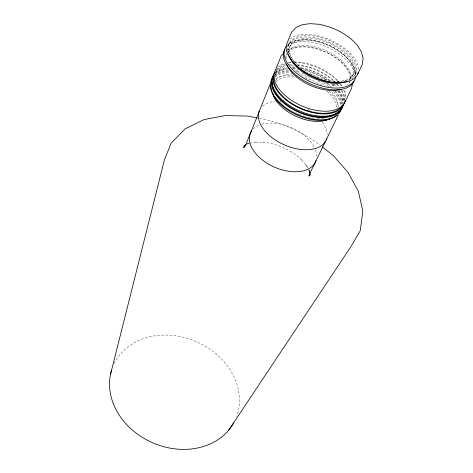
<?xml version="1.0" encoding="UTF-8"?>
<svg xmlns="http://www.w3.org/2000/svg" width="473" height="473" viewBox="0 0 473 473"><rect width="100%" height="100%" fill="white"/><g stroke="black" fill="none" stroke-linecap="round" stroke-linejoin="round"><path stroke-width="0.35" stroke-dasharray="2.37 1.77" d="M275.499 72.422L276.321 70.376A37.361 20.481 23.9 0 0 275.481 72.198M288.826 44.113L289.441 42.594M289.866 46.732L290.599 44.929M352.598 75.574L353.443 73.818M355.223 74.633L355.933 73.155M289.322 43.481L295.897 40.56L303.82 39.442L312.115 39.98L320.783 41.955L329.279 45.189L337.231 49.511L344.285 54.75L349.925 60.621L354.029 67.272L355.832 74.048M247.397 144.212L249.856 142.881M275.747 78.778L280.341 76.602L287.696 75.378L293.213 75.621M287.407 50.032L292.893 47.59L300.461 46.46L309.141 46.933C320.865 48.908 332.011 53.963 341.116 61.632L346.993 67.846L350.836 74.226L351.977 78.559M248.561 143.425L247.202 143.786L255.402 142.001L254.297 142.101L263.904 142.166L263.154 142.071C277.491 143.869 291.137 150.107 301.762 159.921L301.135 159.371L307.231 166.579L305.99 164.586L308.39 169.293M259.441 118.404C281.269 122.312 302.277 131.742 319.985 145.028M304.778 77.631L313.475 80.907L321.575 85.365M329.143 91.324L334.186 96.841L337.805 103.161L338.751 107.318M308.609 169.724L310.253 172.947M309.106 170.286L309.59 171.652M308.94 169.576L309.324 171.758M323.573 118.238A34.21 19.056 23.9 0 1 315.71 118.386M314.214 118.238A34.21 19.056 23.9 0 1 307.089 116.896M305.659 116.5A34.21 19.056 23.9 0 1 302.998 115.666M300.337 114.691A34.21 19.056 23.9 0 1 295.814 112.698M280.826 102.008A34.21 19.056 23.9 0 1 279.85 100.95M275.623 80.274A34.21 19.056 23.9 0 1 292.273 73.995M300.603 74.817A34.21 19.056 23.9 0 1 309.466 77.265M318.033 81.149A34.21 19.056 23.9 0 1 325.128 85.755M331.662 91.821A34.21 19.056 23.9 0 1 337.728 107.33M274.925 76.389A37.03 20.587 23.9 0 1 288.755 71.169M296.388 71.334A37.03 20.587 23.9 0 1 300.479 71.931M326.364 83.159A37.03 20.587 23.9 0 1 330.55 86.571M334.736 90.881A37.03 20.587 23.9 0 1 340.998 104.681M274.961 77.129A36.983 20.605 23.9 0 1 290.339 72.28M297.96 72.795A36.983 20.605 23.9 0 1 304.05 74.036M323.585 82.781A36.983 20.605 23.9 0 1 329.474 87.28M333.707 91.508A36.983 20.605 23.9 0 1 340.424 105.863M275.014 74.338A37.166 20.546 23.9 0 1 287.223 67.929M292.332 67.497A37.166 20.546 23.9 0 1 295.773 67.586M301.319 68.254A37.166 20.546 23.9 0 1 329.078 80.481M333.217 84.017A37.166 20.546 23.9 0 1 336.072 87.002M339.005 90.869A37.166 20.546 23.9 0 1 342.618 103.268M274.884 75.16A37.113 20.564 23.9 0 1 287.407 69.17M293.124 68.845A37.113 20.564 23.9 0 1 298.753 69.283M304.837 70.453A37.113 20.564 23.9 0 1 325.655 79.766M331.567 84.383A37.113 20.564 23.9 0 1 334.293 87.044M337.533 90.958A37.113 20.564 23.9 0 1 342.038 103.9M275.629 73.214A37.994 21.049 23.9 0 1 287.217 68.597M292.793 68.301A37.994 21.049 23.9 0 1 297.097 68.573M303.376 69.62A37.994 21.049 23.9 0 1 326.666 79.878M332.129 84.2A37.994 21.049 23.9 0 1 334.695 86.689M338.236 90.928A37.994 21.049 23.9 0 1 342.872 102.73M274.718 75.467A37.911 21.078 23.9 0 1 289.139 70.578M295.43 70.725A37.911 21.078 23.9 0 1 299.651 71.287M310.767 74.308A37.911 21.078 23.9 0 1 315.544 76.295M316.212 76.602A37.911 21.078 23.9 0 1 318.193 77.584M327.387 83.319A37.911 21.078 23.9 0 1 331.112 86.388M335.511 90.934A37.911 21.078 23.9 0 1 341.772 104.267M276.587 69.986A38.142 21.007 23.9 0 1 285.39 65.516M289.441 64.831A38.142 21.007 23.9 0 1 292.941 64.63M297.186 64.771A38.142 21.007 23.9 0 1 334.866 81.575M337.338 84.117A38.142 21.007 23.9 0 1 339.484 86.707M341.961 90.497A38.142 21.007 23.9 0 1 344.61 100.566M275.641 72.339A38.047 21.037 23.9 0 1 287.081 67.343M291.971 66.953A38.047 21.037 23.9 0 1 294.774 67.006M301.165 67.728A38.047 21.037 23.9 0 1 330.662 81.108M333.802 83.857A38.047 21.037 23.9 0 1 336.723 86.914M339.301 90.237A38.047 21.037 23.9 0 1 343.516 101.411M276.67 69.803A37.361 20.481 23.9 0 1 285.107 63.885M288.571 63.015A37.361 20.481 23.9 0 1 291.551 62.619M294.425 62.483A37.361 20.481 23.9 0 1 337.935 81.581M340.04 84.111A37.361 20.481 23.9 0 1 341.737 86.571M343.67 90.278A37.361 20.481 23.9 0 1 344.598 100.347M275.576 72.535A37.255 20.516 23.9 0 1 284.716 66.368M290.44 65.315A37.255 20.516 23.9 0 1 293.975 65.168M297.452 65.315A37.255 20.516 23.9 0 1 334.281 81.734M336.238 83.715A37.255 20.516 23.9 0 1 338.792 86.748M341.21 90.455A37.255 20.516 23.9 0 1 343.315 102.99M277.681 67.261A38.248 20.972 23.9 0 1 284.521 63.364M288.471 62.412A38.248 20.972 23.9 0 1 292.704 61.975M294.058 61.933A38.248 20.972 23.9 0 1 338.579 81.474M340.731 84.07A38.248 20.972 23.9 0 1 342.47 86.589M344.45 90.378A38.248 20.972 23.9 0 1 345.905 96.486M287.152 45.296A38.23 20.173 23.9 0 1 327.901 45.414A38.23 20.173 23.9 0 1 355.844 75.444M286.23 59.019A34.446 18.281 23.9 0 1 286.857 53.656M287.448 52.432A34.446 18.281 23.9 0 1 325.548 50.41A34.446 18.281 23.9 0 1 350.458 79.907M349.996 81.196A34.446 18.281 23.9 0 1 347.011 85.069M288.767 53.952A34.547 18.157 23.9 0 1 328.664 45.154A34.547 18.157 23.9 0 1 347.98 80.558M289.76 39.147A38.609 20.179 23.9 0 1 330.917 40.158A38.609 20.179 23.9 0 1 358.623 70.081M287.454 46.129A38.165 20.197 23.9 0 1 327.139 47.164A38.165 20.197 23.9 0 1 354.992 75.781M295.105 62.72A34.606 18.134 23.9 0 1 305.552 38.153A34.606 18.134 23.9 0 1 351.179 60.579A34.606 18.134 23.9 0 1 333.11 81.403M287.549 51.019A36.563 19.157 23.9 0 1 328.753 42.044A36.563 19.157 23.9 0 1 352.089 78.695M296.884 64.233A36.616 19.139 23.9 0 1 311.193 35.688A36.616 19.139 23.9 0 1 356.713 70.241A36.616 19.139 23.9 0 1 306.959 71.878M302.241 68.733A36.616 19.139 23.9 0 1 297.931 65.209M114.153 363.69A66.758 55.087 23.9 0 1 196.029 341.512A66.758 55.087 23.9 0 1 236.671 416.441M285.609 57.812A34.393 18.299 23.9 0 1 286.863 53.881M288.075 52.196A34.393 18.299 23.9 0 1 325.501 52.083A34.393 18.299 23.9 0 1 350.061 79.955M349.943 80.647A34.393 18.299 23.9 0 1 348.299 84.395M253.108 129.076A35.587 21.48 23.9 0 1 260.404 124.636M261.711 124.222A35.587 21.48 23.9 0 1 315.018 148.847M315.509 150.089A35.587 21.48 23.9 0 1 316.656 156.202M262.639 106.183A36.456 21.273 23.9 0 1 275.168 101.157M307.876 109.239A36.456 21.273 23.9 0 1 310.241 110.717M322.497 122.135A36.456 21.273 23.9 0 1 327.186 134.498M275.936 81.551A34.109 19.091 23.9 0 1 296.707 77.253M326.926 91.165A34.109 19.091 23.9 0 1 336.492 107.939"/><path stroke-width="0.71" d="M309.88 172.651L309.963 175.394L309.579 173.213M352.491 83.1L351.587 88.345L344.947 101.973M309.744 172.568L309.017 176.098L310.17 172.805L325.341 141.64M110.44 374.693L164.533 159.448L171.202 143.13L185.168 128.792L204.088 119.574L225.059 115.595L247.55 116.056L257.265 117.966M259.305 111.161L246.409 143.313L243.672 147.73L245.818 145.246M270.166 84.076L259.973 109.494A36.456 21.273 23.9 0 0 284.356 144.88A36.456 21.273 23.9 0 0 326.607 138.725M357.748 73.989L362.241 64.618L363.134 58.049L361.289 51.492L357.322 45.248L351.492 39.306C342.097 31.567 330.716 26.411 318.743 24.277L310.264 23.65L302.714 24.602L296.258 27.345L291.557 32.146L287.637 41.766A38.609 20.179 23.9 0 0 314.45 77.004A38.609 20.179 23.9 0 0 358.191 72.747M326.128 140.026L338.118 115.388M228.678 430.217L351.297 246.066L360.255 230.723L362.815 211.017L358.386 191.358L348.022 172.414L333.418 155.718L322.279 146.849M284.178 52.633L281.151 55.944L275.517 70.004A38.248 20.972 23.9 0 0 301.662 105.851A38.248 20.972 23.9 0 0 345.414 100.684M246.38 144.401L243.707 146.21L245.552 145.211M233.668 422.986A66.758 55.087 23.9 0 1 152.998 442.935A66.758 55.087 23.9 0 1 111.504 370.454M316.035 160.453A35.587 21.48 23.9 0 1 273.429 166.667A35.587 21.48 23.9 0 1 251.725 130.737M340.832 110.422A37.911 21.078 23.9 0 1 296.683 114.034A37.911 21.078 23.9 0 1 272.022 78.725M342.369 106.939A37.994 21.049 23.9 0 1 298.812 112.284A37.994 21.049 23.9 0 1 272.927 76.466M343.014 105.615A38.047 21.037 23.9 0 1 299.415 110.924A38.047 21.037 23.9 0 1 273.477 75.095M344.303 102.659A38.142 21.007 23.9 0 1 301.029 108.825A38.142 21.007 23.9 0 1 274.423 72.736M342.57 104.852A37.255 20.516 23.9 0 1 301.23 108.347A37.255 20.516 23.9 0 1 274.174 75.579M354.111 81.084A38.165 20.197 23.9 0 1 310.081 83.786A38.165 20.197 23.9 0 1 284.817 49.222M355.696 76.803A38.23 20.173 23.9 0 1 312.02 82.509A38.23 20.173 23.9 0 1 286.271 46.33M338.839 111.273A37.113 20.564 23.9 0 1 299.019 111.811A37.113 20.564 23.9 0 1 272.212 82.03M341.139 107.738A37.166 20.546 23.9 0 1 340.383 108.879M330.219 118.581A34.109 19.091 23.9 0 1 296.849 116.683A34.109 19.091 23.9 0 1 272.673 93.341M336.167 115.643A36.983 20.605 23.9 0 1 296.861 115.004A36.983 20.605 23.9 0 1 270.787 86.151M344.64 82.048A34.547 18.157 23.9 0 1 312.807 77.844A34.547 18.157 23.9 0 1 289.523 56.701M346.827 81.48A36.563 19.157 23.9 0 1 313.114 77.01A36.563 19.157 23.9 0 1 288.447 54.632M341.346 89.155A34.393 18.299 23.9 0 1 309.608 85.069A34.393 18.299 23.9 0 1 286.478 63.908"/></g></svg>
